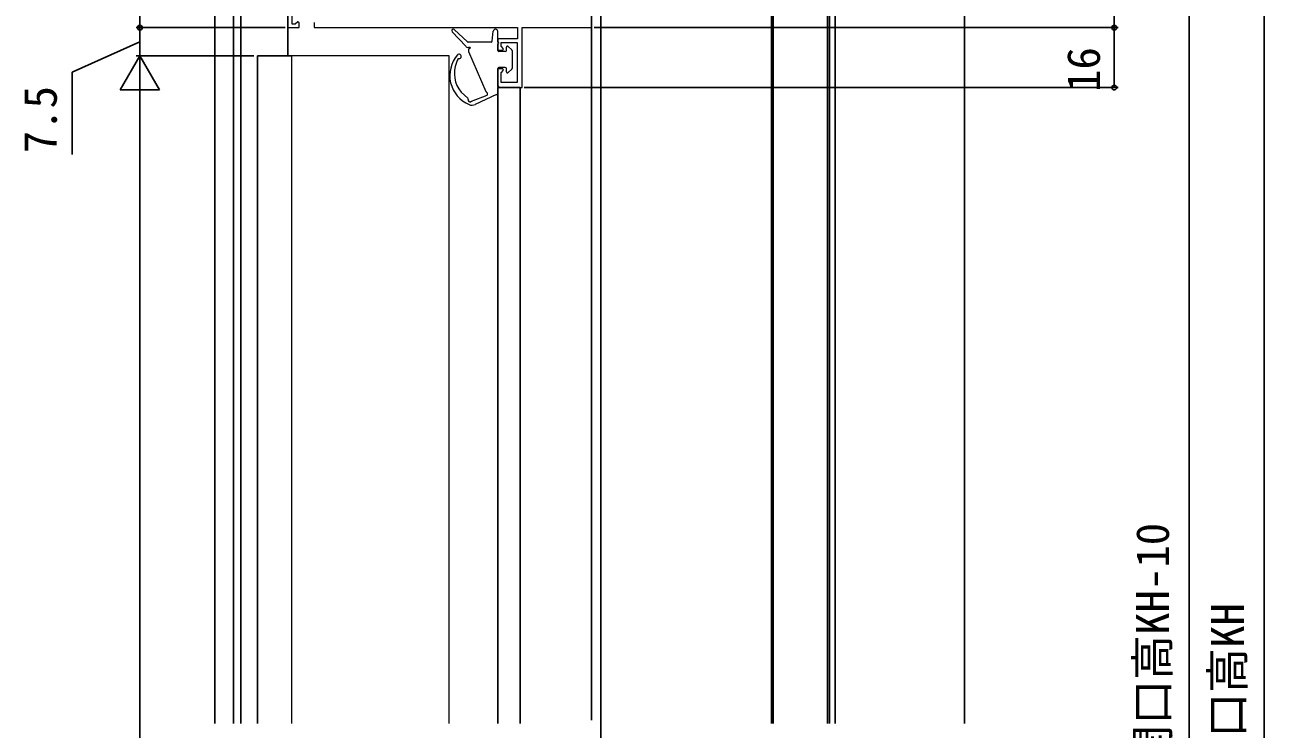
# Model space of a CAD drawing. Units: millimetres, scale not verified. Extents: x -525 to 525, y -783 to 779.
# Drawn here: x -304.2 to 26.6, y 116.1 to 304.1 of the extents above; entities that cross this region are included whole.
import ezdxf
from ezdxf.enums import TextEntityAlignment as Align

# ---------------------------------------------------------------- set-up
doc = ezdxf.new("R2010")
doc.units = ezdxf.units.MM
doc.header["$LTSCALE"] = 4
doc.layers.add('0-2_YKK_11', color=7, linetype='Continuous', lineweight=18)
doc.layers.add('0-5_YKK_13', color=4, linetype='Continuous', lineweight=18)
for name, color, linetype in [('0-4_YKK_12', 2, 'Continuous'), ('0-6_YKK_D', 6, 'Continuous'), ('0-8_YSS_K', 3, 'Continuous')]:
    doc.layers.add(name, color=color, linetype=linetype)
doc.styles.add('ＭＳ ゴシック', font='')
doc.styles.get('ＭＳ ゴシック').set_extended_font_data('MS Gothic')

msp = doc.modelspace()

# ---------------------------------------------------------------- linework, layer by layer
at = {"layer": '0-2_YKK_11', "color": 211}
for points in [[(-152.949, 338.371), (-227.449, 338.371), (-227.449, 333.371), (-232.849, 333.371), (-232.849, 338.371), (-233.949, 338.371), (-233.949, 303.371), (-230.949, 303.371), (-230.949, 304.771), (-231.319, 304.925), (-231.973, 304.271), (-232.849, 304.271), (-232.849, 307.871), (-223.878, 307.871), (-223.584, 307.511)], [(-226.949, 304.771), (-226.949, 303.371), (-172.649, 303.371), (-172.649, 300.371), (-177.949, 300.371), (-177.949, 297.371), (-176.572, 297.371), (-176.413, 297.759), (-177.049, 298.395), (-177.049, 299.371), (-172.749, 299.371), (-172.749, 288.771), (-177.049, 288.771), (-177.049, 291.346), (-176.413, 291.983), (-176.572, 292.371), (-177.949, 292.371), (-177.949, 287.371), (-171.449, 287.371), (-171.449, 303.371), (-152.949, 303.371), (-152.949, 338.371)]]:
    msp.add_lwpolyline(points, dxfattribs=at)
at = {"layer": '0-4_YKK_12'}
for p, q in [((-150.449, 508.192), (-150.449, -227.946)), ((-253.448, 117.599), (-253.448, 364.771)), ((-248.46, 364.771), (-248.46, 117.599)), ((-89.449, 341.371), (-89.449, 117.585)), ((-87.949, 341.371), (-87.949, 117.585)), ((-233.949, 321.071), (-233.949, 295.871)), ((-233.949, 315.871), (-233.949, 295.871)), ((-152.949, 118.512), (-152.949, 316.371)), ((-104.949, 316.371), (-104.949, 117.585)), ((-104.449, 316.371), (-104.449, 117.585)), ((-89.949, 316.371), (-89.949, 117.585)), ((-242.049, 295.871), (-242.049, 117.599)), ((-242.049, 295.871), (-233.049, 295.871)), ((-177.949, 287.371), (-177.949, 117.599)), ((-171.949, 287.371), (-177.949, 287.371)), ((-171.949, 287.371), (-171.949, 117.599))]:
    msp.add_line(p, q, dxfattribs=at)
msp.add_lwpolyline([(-246.549, 366.771), (-246.549, 320.971), (-246.549, 117.599)], dxfattribs=at)
at = {"layer": '0-5_YKK_13'}
for p, q in [((-186.506, 298.39), (-190.142, 302.298)), ((-186.036, 299.552), (-189.576, 302.863)), ((-179.421, 299.74), (-179.146, 302.432)), ((-177.949, 299.571), (-177.949, 302.371)), ((-179.72, 299.471), (-185.831, 299.471)), ((-185.343, 298.071), (-185.773, 298.071)), ((-185.399, 298.071), (-185.773, 298.071)), ((-185.343, 298.071), (-185.343, 297.852)), ((-177.949, 297.271), (-177.949, 298.971)), ((-175.649, 297.271), (-175.649, 298.171)), ((-174.237, 297.483), (-175.137, 298.383)), ((-190.949, 117.599), (-190.949, 295.871)), ((-185.74, 297.025), (-181.163, 286.344)), ((-175.949, 296.971), (-177.649, 296.971)), ((-174.149, 297.271), (-174.149, 292.471)), ((-177.949, 287.621), (-177.949, 292.471)), ((-175.949, 292.771), (-177.649, 292.771)), ((-175.649, 291.571), (-175.649, 292.471)), ((-174.237, 292.259), (-175.137, 291.359)), ((-187.72, 286.159), (-185.91, 284.561)), ((-184.98, 283.738), (-180.765, 285.373)), ((-178.325, 285.508), (-183.976, 282.875)), ((-180.765, 286.009), (-180.765, 285.373)), ((-177.953, 285.646), (-177.949, 287.321)), ((-177.649, 287.621), (-177.949, 287.621)), ((-177.649, 287.321), (-177.949, 287.321)), ((-177.649, 287.321), (-177.649, 287.621))]:
    msp.add_line(p, q, dxfattribs=at)
msp.add_lwpolyline([(-190.949, 295.871), (-232.949, 295.871), (-232.949, 117.599)], dxfattribs=at)
for centre, radius, start, end in [((-189.849, 302.571), 0.4, 46.91459, 222.93266), ((-178.549, 302.371), 0.6, 0, 174.15516), ((-185.773, 299.071), 1, 222.93266, 270), ((-185.831, 299.771), 0.3, 226.91459, 270), ((-185.193, 297.271), 0.6, 104.47751, 204.15731), ((-179.72, 299.771), 0.3, 270, 354.15516), ((-177.949, 299.271), 0.3, 270, 90), ((-175.349, 298.171), 0.3, 45, 180), ((-182.31, 290.623), 8.444, 139.60262, 247.07252), ((-181.539, 291.183), 8, 150.40359, 158.95261), ((-188.292, 295.698), 0.6, 250.18504, 138.50831), ((-177.649, 297.271), 0.3, 180, 270), ((-175.949, 297.271), 0.3, 270, 0), ((-174.449, 297.271), 0.3, 0, 45), ((-181.661, 291.197), 7.881, 158.73447, 219.74648), ((-177.649, 292.471), 0.3, 90, 180), ((-175.949, 292.471), 0.3, 0, 90), ((-175.349, 291.571), 0.3, 180, 315), ((-174.449, 292.471), 0.3, 315, 0), ((-186.108, 284.336), 0.3, 340.58801, 48.5637), ((-180.615, 286.59), 0.6, 204.15731, 255.52249), ((-178.218, 285.788), 0.3, 248.96036, 331.77961), ((-185.354, 284.07), 0.5, 160.58801, 300.37627), ((-185.354, 284.07), 0.5, 178.58801, 318.37627), ((-184.821, 284.688), 2, 247.07252, 294.98416)]:
    msp.add_arc(centre, radius, start, end, dxfattribs=at)
at = {"layer": '0-6_YKK_D'}
for p, q in [((-13.449, 338.371), (-13.449, 303.371)), ((26.551, 337.871), (26.551, -100.129)), ((6.551, 327.871), (6.551, -100.129)), ((-273.437, 321.371), (-273.437, 303.371)), ((-255.543, 303.371), (-274.437, 303.371)), ((-234.649, 303.371), (-274.437, 303.371)), ((-273.437, 295.871), (-273.437, 303.371)), ((-152.249, 303.371), (-12.449, 303.371)), ((-152.249, 303.371), (-12.449, 303.371)), ((-13.449, 303.371), (-13.449, 287.371)), ((-273.437, 295.871), (-278.687, 286.777)), ((-254.448, 295.871), (-274.437, 295.871)), ((-243.049, 295.871), (-274.437, 295.871)), ((-273.437, 295.871), (-268.187, 286.777)), ((-273.437, 295.871), (-273.437, 277.684)), ((-278.687, 286.777), (-268.187, 286.777)), ((-273.437, -89.629), (-273.437, 285.371)), ((-170.949, 287.371), (-12.449, 287.371))]:
    msp.add_line(p, q, dxfattribs=at)
msp.add_lwpolyline([(-273.437, 299.621), (-291.469, 291.446), (-291.469, 269.491)], dxfattribs=at)
for centre in [(-273.437, 303.371), (-273.437, 303.371), (-13.449, 303.371), (-13.449, 303.371), (-13.449, 287.371)]:
    msp.add_circle(centre, 0.637, dxfattribs=at)
at = {"layer": '0-8_YSS_K'}
msp.add_line((-53.449, 343.371), (-53.449, 117.599), dxfattribs=at)

# ---------------------------------------------------------------- texts
at = {"layer": '0-6_YKK_D', "style": 'ＭＳ ゴシック'}
for s, p in [('16', (-14.649, 286.2)), ('7.5', (-292.969, 269.832)), ('新設ドア枠H=既設ドア枠開口高KH-10', (3.783, -26.72)), ('既設ドア枠開口高KH', (23.783, 41.791))]:
    msp.add_text(s, height=8.798, rotation=90, dxfattribs=at).set_placement(p, align=Align.BOTTOM_LEFT)

doc.saveas('drawing.dxf')
